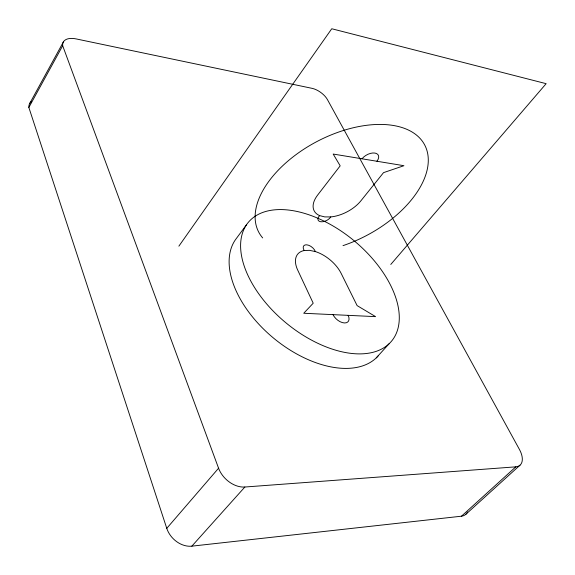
<?xml version="1.0" encoding="UTF-8"?>
<svg xmlns="http://www.w3.org/2000/svg" width="575" height="575" viewBox="0 0 575 575"><rect width="100%" height="100%" fill="white"/><g stroke="black" fill="none" stroke-linecap="round" stroke-linejoin="round"><path stroke-width="0.86" d="M29.634 103.615L63.336 42.018M28.851 107.453L62.675 45.72A20.19 10.451 29.2 0 1 76.245 38.935L312.139 88.356A13.548 6.325 36.1 0 1 327.455 99.64L519.426 449.434A19.888 10.903 48.2 0 1 515.832 466.842L461.473 516.199L191.842 546.157A21.735 16.812 45.7 0 1 166.764 528.339L28.851 107.453A19.442 11.011 27.9 0 1 31.294 101.653M178.875 246.158L331.753 28.75L546.149 83.67L390.777 264.457M246.51 224.732L235.268 239.955A92.086 54.093 39.7 0 0 274.706 339.049A92.086 54.093 39.7 0 0 378.113 355.961M166.764 528.339L218.572 468.215L62.675 45.72M191.842 546.157L244.871 487.018L515.832 466.842M376.258 357.887L389.088 343.764A93.042 53.346 39.6 0 0 318.996 218.752A93.042 53.346 39.6 0 0 251.699 282.706A93.042 53.346 39.6 0 0 389.088 343.764M465.736 514.395L520.001 465.204M304.168 250.535L309.436 250.333L315.352 251.57A28.312 16.114 39.4 0 1 341.198 273.477L357.118 305.605L375.59 316.638L303.744 313.26L313.21 303.205L297.706 270.099A28.312 16.114 39.4 0 1 304.168 250.535A7.281 4.09 38.6 0 1 306.755 244.821A7.281 4.09 38.6 0 1 315.352 251.57M330.783 216.926L324.717 216.904L319.614 215.603A28.542 16.071 -27.5 0 1 317.666 195.033L340.184 165.844L333.184 154.05L403.938 165.701L383.532 172.637L360.92 200.79A28.542 16.071 -27.5 0 1 330.783 216.926A7.36 4.09 -26.8 0 1 320.857 221.77A7.36 4.09 -26.8 0 1 319.614 215.603M262.682 237.921A93.732 53.137 -27.7 0 1 317.307 141.342A93.732 53.137 -27.7 0 1 427.318 151.922A93.732 53.137 -27.7 0 1 343.002 245.64M362.013 158.801A10.062 5.8 -29 0 1 374.943 153.065A10.062 5.8 -29 0 1 376.912 161.252M244.871 487.018A22.82 16.337 44.1 0 1 218.572 468.215M467.525 511.937A19.112 11.428 49.7 0 1 461.473 516.199M348.141 315.352A10.027 5.836 41.1 0 1 344.411 322.949A10.027 5.836 41.1 0 1 333.011 314.64"/></g></svg>
